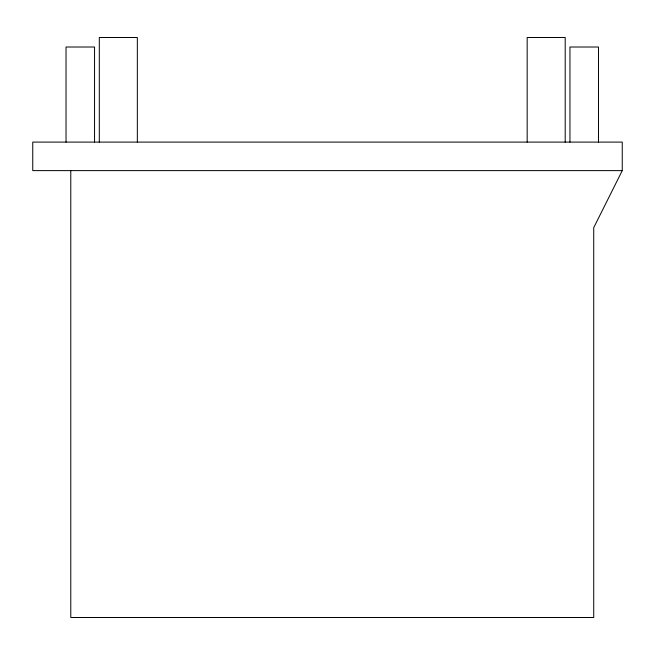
<?xml version="1.0" encoding="UTF-8"?>
<svg xmlns="http://www.w3.org/2000/svg" width="655" height="655" viewBox="0 0 655 655"><rect width="100%" height="100%" fill="white"/><g stroke="black" fill="none" stroke-linecap="round" stroke-linejoin="round"><path stroke-width="0.98" d="M622.25 170.619L32.75 170.619L32.75 142.094L622.25 142.094L622.25 170.619L593.725 227.662L593.725 617.493L70.781 617.493L70.781 170.619M598.482 142.094L598.482 47.013L569.956 47.013L569.956 142.094M565.2 142.168L565.2 37.507L527.169 37.507L527.169 142.094M137.337 142.094L137.337 37.507L99.306 37.507L99.306 142.168M94.549 142.094L94.549 47.013L66.032 47.013L66.032 142.094"/></g></svg>
